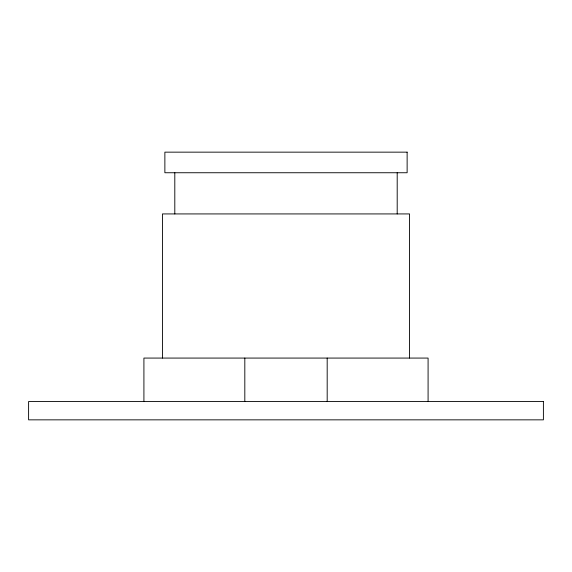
<?xml version="1.0" encoding="UTF-8"?>
<svg xmlns="http://www.w3.org/2000/svg" width="572" height="572" viewBox="0 0 572 572"><rect width="100%" height="100%" fill="white"/><g stroke="black" fill="none" stroke-linecap="round" stroke-linejoin="round"><path stroke-width="0.86" d="M428.085 401.523L428.085 358.072L143.915 358.072L143.915 401.523M409.552 358.072L409.552 213.928L162.448 213.928L162.448 358.072M397.197 172.744L397.197 213.928M327.184 358.072L327.184 401.523M244.816 358.072L244.816 401.523M174.803 172.744L174.803 213.928M407.128 152.152L164.872 152.152L164.872 172.744L407.128 172.744L407.128 152.152M543.4 401.523L28.6 401.523L28.6 419.848L543.4 419.848L543.4 401.523"/></g></svg>
